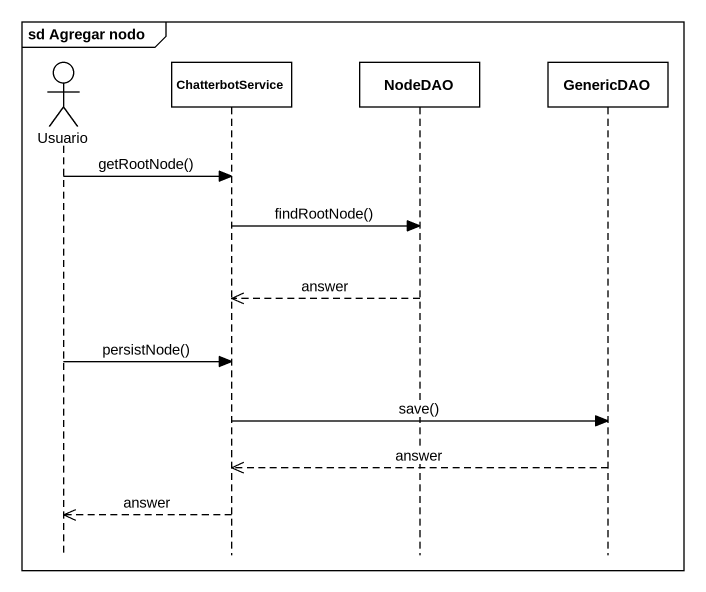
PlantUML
@startuml
mainframe sd Agregar nodo
hide footbox
actor Usuario
participant ChatterbotService
participant NodeDAO
participant GenericDAO

Usuario -> ChatterbotService : getRootNode()
ChatterbotService -> NodeDAO : findRootNode()
NodeDAO -->> ChatterbotService : answer
Usuario -> ChatterbotService : persistNode()
ChatterbotService -> GenericDAO : save()
GenericDAO -->> ChatterbotService : answer
ChatterbotService -->> Usuario : answer
@enduml
